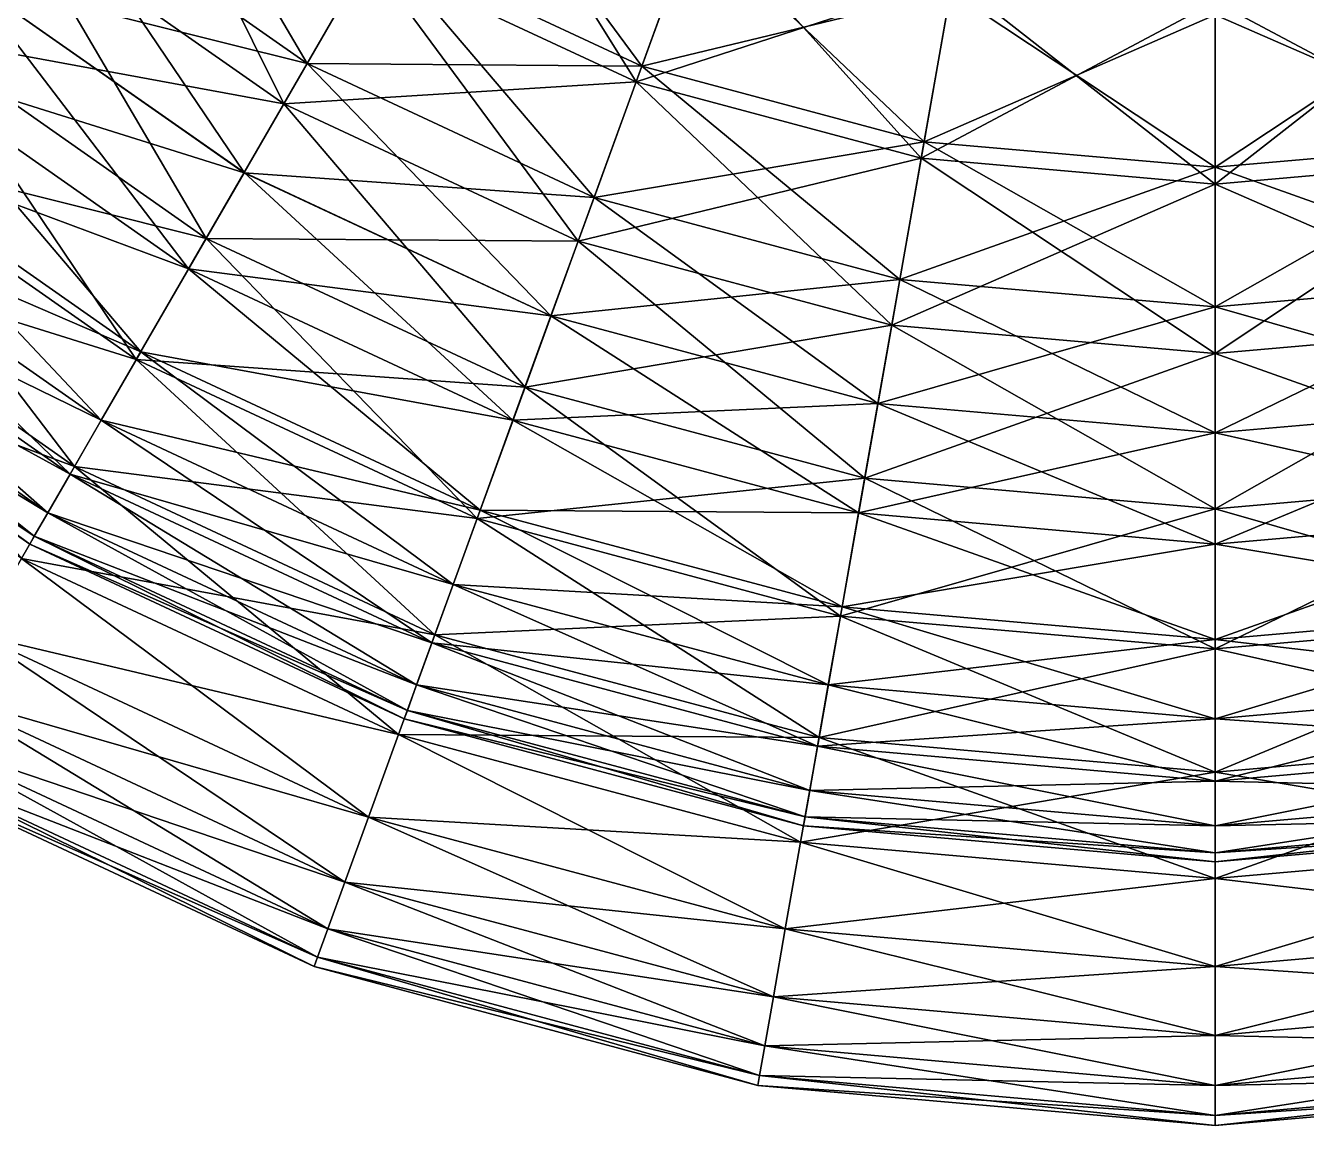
# Model space of a CAD drawing. Header units: metres. Extents: x -7 to 7, y -6 to 6.4.
# Drawn here: x -0.4516 to 0.0346, y -4.5 to -4.0827 of the extents above; entities that cross this region are included whole.
import ezdxf

# ---------------------------------------------------------------- set-up
doc = ezdxf.new("R2010")
doc.units = ezdxf.units.M

msp = doc.modelspace()

# ---------------------------------------------------------------- linework, layer by layer
at = {"layer": 'Sphere 4'}
for points in [[(-0.35355, -4.11237, -0.70711), (-0.41318, -3.9924, -0.76604), (-0.45452, -4.04167, -0.70711)], [(-0.35355, -4.11237, -0.70711), (-0.32139, -4.05667, -0.76604), (-0.41318, -3.9924, -0.76604)], [(-0.21985, -4.10402, -0.76604), (-0.28679, -3.99673, -0.81915), (-0.32139, -4.05667, -0.76604)], [(-0.21985, -4.10402, -0.76604), (-0.19617, -4.03898, -0.81915), (-0.28679, -3.99673, -0.81915)], [(-0.19617, -4.03898, 0.81915), (-0.21985, -4.10402, 0.76604), (-0.32139, -4.05667, 0.76604)], [(-0.0996, -4.06486, 0.81915), (-0.21985, -4.10402, 0.76604), (-0.19617, -4.03898, 0.81915)], [(-0.11162, -4.13302, -0.76604), (-0.19617, -4.03898, -0.81915), (-0.21985, -4.10402, -0.76604)], [(-0.11162, -4.13302, -0.76604), (-0.0996, -4.06486, -0.81915), (-0.19617, -4.03898, -0.81915)], [(-0.35355, -4.11237, 0.70711), (-0.4924, -4.08682, 0.64279), (-0.45452, -4.04167, 0.70711)], [(-0.38302, -4.16341, -0.64279), (-0.45452, -4.04167, -0.70711), (-0.4924, -4.08682, -0.64279)], [(-0.32139, -4.05667, 0.76604), (-0.35355, -4.11237, 0.70711), (-0.45452, -4.04167, 0.70711)], [(-0.38302, -4.16341, -0.64279), (-0.35355, -4.11237, -0.70711), (-0.45452, -4.04167, -0.70711)], [(-0.21985, -4.10402, 0.76604), (-0.35355, -4.11237, 0.70711), (-0.32139, -4.05667, 0.76604)], [(-0.24184, -4.16446, -0.70711), (-0.32139, -4.05667, -0.76604), (-0.35355, -4.11237, -0.70711)], [(-0.24184, -4.16446, -0.70711), (-0.21985, -4.10402, -0.76604), (-0.32139, -4.05667, -0.76604)], [(-0.0996, -4.06486, 0.81915), (-0.11162, -4.13302, 0.76604), (-0.21985, -4.10402, 0.76604)], [(0, -4.07358, 0.81915), (-0.11162, -4.13302, 0.76604), (-0.0996, -4.06486, 0.81915)], [(0, -4.14279, -0.76604), (-0.0996, -4.06486, -0.81915), (-0.11162, -4.13302, -0.76604)], [(0, -4.14279, -0.76604), (0, -4.07358, -0.81915), (-0.0996, -4.06486, -0.81915)], [(0.0996, -4.06486, 0.81915), (0, -4.14279, 0.76604), (0, -4.07358, 0.81915)], [(0.0996, -4.06486, 0.81915), (0.11162, -4.13302, 0.76604), (0, -4.14279, 0.76604)], [(0.11162, -4.13302, -0.76604), (0.0996, -4.06486, -0.81915), (0, -4.07358, -0.81915)], [(0, -4.07358, 0.81915), (0, -4.14279, 0.76604), (-0.11162, -4.13302, 0.76604)], [(0.11162, -4.13302, -0.76604), (0, -4.07358, -0.81915), (0, -4.14279, -0.76604)], [(-0.38302, -4.16341, 0.64279), (-0.52654, -4.12751, 0.57358), (-0.4924, -4.08682, 0.64279)], [(-0.40958, -4.20941, -0.57358), (-0.4924, -4.08682, -0.64279), (-0.52654, -4.12751, -0.57358)], [(-0.35355, -4.11237, 0.70711), (-0.38302, -4.16341, 0.64279), (-0.4924, -4.08682, 0.64279)], [(-0.40958, -4.20941, -0.57358), (-0.38302, -4.16341, -0.64279), (-0.4924, -4.08682, -0.64279)], [(-0.21985, -4.10402, 0.76604), (-0.24184, -4.16446, 0.70711), (-0.35355, -4.11237, 0.70711)], [(-0.11162, -4.13302, 0.76604), (-0.24184, -4.16446, 0.70711), (-0.21985, -4.10402, 0.76604)], [(-0.12279, -4.19636, -0.70711), (-0.21985, -4.10402, -0.76604), (-0.24184, -4.16446, -0.70711)], [(-0.12279, -4.19636, -0.70711), (-0.11162, -4.13302, -0.76604), (-0.21985, -4.10402, -0.76604)], [(-0.24184, -4.16446, 0.70711), (-0.38302, -4.16341, 0.64279), (-0.35355, -4.11237, 0.70711)], [(-0.262, -4.21985, -0.64279), (-0.35355, -4.11237, -0.70711), (-0.38302, -4.16341, -0.64279)], [(-0.262, -4.21985, -0.64279), (-0.24184, -4.16446, -0.70711), (-0.35355, -4.11237, -0.70711)], [(-0.40958, -4.20941, 0.57358), (-0.55667, -4.16341, 0.5), (-0.52654, -4.12751, 0.57358)], [(-0.43301, -4.25, -0.5), (-0.52654, -4.12751, -0.57358), (-0.55667, -4.16341, -0.5)], [(-0.38302, -4.16341, 0.64279), (-0.40958, -4.20941, 0.57358), (-0.52654, -4.12751, 0.57358)], [(-0.43301, -4.25, -0.5), (-0.40958, -4.20941, -0.57358), (-0.52654, -4.12751, -0.57358)], [(-0.11162, -4.13302, 0.76604), (-0.12279, -4.19636, 0.70711), (-0.24184, -4.16446, 0.70711)], [(0, -4.14279, 0.76604), (-0.12279, -4.19636, 0.70711), (-0.11162, -4.13302, 0.76604)], [(0, -4.20711, -0.70711), (-0.11162, -4.13302, -0.76604), (-0.12279, -4.19636, -0.70711)], [(0, -4.20711, -0.70711), (0, -4.14279, -0.76604), (-0.11162, -4.13302, -0.76604)], [(0.11162, -4.13302, 0.76604), (0, -4.20711, 0.70711), (0, -4.14279, 0.76604)], [(0.11162, -4.13302, 0.76604), (0.12279, -4.19636, 0.70711), (0, -4.20711, 0.70711)], [(0.12279, -4.19636, -0.70711), (0.11162, -4.13302, -0.76604), (0, -4.14279, -0.76604)], [(0, -4.14279, 0.76604), (0, -4.20711, 0.70711), (-0.12279, -4.19636, 0.70711)], [(0.12279, -4.19636, -0.70711), (0, -4.14279, -0.76604), (0, -4.20711, -0.70711)], [(-0.43301, -4.25, 0.5), (-0.58256, -4.19427, 0.42262), (-0.55667, -4.16341, 0.5)], [(-0.40958, -4.20941, 0.57358), (-0.43301, -4.25, 0.5), (-0.55667, -4.16341, 0.5)], [(-0.45315, -4.28488, -0.42262), (-0.43301, -4.25, -0.5), (-0.55667, -4.16341, -0.5)], [(-0.262, -4.21985, 0.64279), (-0.40958, -4.20941, 0.57358), (-0.38302, -4.16341, 0.64279)], [(-0.28017, -4.26975, -0.57358), (-0.38302, -4.16341, -0.64279), (-0.40958, -4.20941, -0.57358)], [(-0.24184, -4.16446, 0.70711), (-0.262, -4.21985, 0.64279), (-0.38302, -4.16341, 0.64279)], [(-0.28017, -4.26975, -0.57358), (-0.262, -4.21985, -0.64279), (-0.38302, -4.16341, -0.64279)], [(-0.12279, -4.19636, 0.70711), (-0.262, -4.21985, 0.64279), (-0.24184, -4.16446, 0.70711)], [(-0.13302, -4.25441, -0.64279), (-0.24184, -4.16446, -0.70711), (-0.262, -4.21985, -0.64279)], [(-0.13302, -4.25441, -0.64279), (-0.12279, -4.19636, -0.70711), (-0.24184, -4.16446, -0.70711)], [(-0.43301, -4.25, 0.5), (-0.45315, -4.28488, 0.42262), (-0.58256, -4.19427, 0.42262)], [(-0.12279, -4.19636, 0.70711), (-0.13302, -4.25441, 0.64279), (-0.262, -4.21985, 0.64279)], [(0, -4.20711, 0.70711), (-0.13302, -4.25441, 0.64279), (-0.12279, -4.19636, 0.70711)], [(0, -4.26604, -0.64279), (-0.12279, -4.19636, -0.70711), (-0.13302, -4.25441, -0.64279)], [(0, -4.26604, -0.64279), (0, -4.20711, -0.70711), (-0.12279, -4.19636, -0.70711)], [(0.12279, -4.19636, 0.70711), (0, -4.26604, 0.64279), (0, -4.20711, 0.70711)], [(0.12279, -4.19636, 0.70711), (0.13302, -4.25441, 0.64279), (0, -4.26604, 0.64279)], [(0.13302, -4.25441, -0.64279), (0.12279, -4.19636, -0.70711), (0, -4.20711, -0.70711)], [(-0.28017, -4.26975, 0.57358), (-0.43301, -4.25, 0.5), (-0.40958, -4.20941, 0.57358)], [(-0.2962, -4.3138, -0.5), (-0.40958, -4.20941, -0.57358), (-0.43301, -4.25, -0.5)], [(-0.262, -4.21985, 0.64279), (-0.28017, -4.26975, 0.57358), (-0.40958, -4.20941, 0.57358)], [(-0.2962, -4.3138, -0.5), (-0.28017, -4.26975, -0.57358), (-0.40958, -4.20941, -0.57358)], [(0, -4.20711, 0.70711), (0, -4.26604, 0.64279), (-0.13302, -4.25441, 0.64279)], [(0.13302, -4.25441, -0.64279), (0, -4.20711, -0.70711), (0, -4.26604, -0.64279)], [(-0.13302, -4.25441, 0.64279), (-0.28017, -4.26975, 0.57358), (-0.262, -4.21985, 0.64279)], [(-0.14224, -4.30671, -0.57358), (-0.262, -4.21985, -0.64279), (-0.28017, -4.26975, -0.57358)], [(-0.14224, -4.30671, -0.57358), (-0.13302, -4.25441, -0.64279), (-0.262, -4.21985, -0.64279)], [(-0.2962, -4.3138, 0.5), (-0.45315, -4.28488, 0.42262), (-0.43301, -4.25, 0.5)], [(-0.30998, -4.35165, -0.42262), (-0.43301, -4.25, -0.5), (-0.45315, -4.28488, -0.42262)], [(-0.28017, -4.26975, 0.57358), (-0.2962, -4.3138, 0.5), (-0.43301, -4.25, 0.5)], [(-0.30998, -4.35165, -0.42262), (-0.2962, -4.3138, -0.5), (-0.43301, -4.25, -0.5)], [(-0.13302, -4.25441, 0.64279), (-0.14224, -4.30671, 0.57358), (-0.28017, -4.26975, 0.57358)], [(0, -4.26604, 0.64279), (-0.14224, -4.30671, 0.57358), (-0.13302, -4.25441, 0.64279)], [(0, -4.31915, -0.57358), (-0.13302, -4.25441, -0.64279), (-0.14224, -4.30671, -0.57358)], [(0, -4.31915, -0.57358), (0, -4.26604, -0.64279), (-0.13302, -4.25441, -0.64279)], [(0.13302, -4.25441, 0.64279), (0, -4.31915, 0.57358), (0, -4.26604, 0.64279)], [(0.13302, -4.25441, 0.64279), (0.14224, -4.30671, 0.57358), (0, -4.31915, 0.57358)], [(0.14224, -4.30671, -0.57358), (0.13302, -4.25441, -0.64279), (0, -4.26604, -0.64279)], [(0, -4.26604, 0.64279), (0, -4.31915, 0.57358), (-0.14224, -4.30671, 0.57358)], [(0.14224, -4.30671, -0.57358), (0, -4.26604, -0.64279), (0, -4.31915, -0.57358)], [(-0.14224, -4.30671, 0.57358), (-0.2962, -4.3138, 0.5), (-0.28017, -4.26975, 0.57358)], [(-0.15038, -4.35287, -0.5), (-0.28017, -4.26975, -0.57358), (-0.2962, -4.3138, -0.5)], [(-0.15038, -4.35287, -0.5), (-0.14224, -4.30671, -0.57358), (-0.28017, -4.26975, -0.57358)], [(-0.30998, -4.35165, 0.42262), (-0.46985, -4.3138, 0.34202), (-0.45315, -4.28488, 0.42262)], [(-0.32139, -4.38302, -0.34202), (-0.45315, -4.28488, -0.42262), (-0.46985, -4.3138, -0.34202)], [(-0.2962, -4.3138, 0.5), (-0.30998, -4.35165, 0.42262), (-0.45315, -4.28488, 0.42262)], [(-0.32139, -4.38302, -0.34202), (-0.30998, -4.35165, -0.42262), (-0.45315, -4.28488, -0.42262)], [(-0.14224, -4.30671, 0.57358), (-0.15038, -4.35287, 0.5), (-0.2962, -4.3138, 0.5)], [(0, -4.31915, 0.57358), (-0.15038, -4.35287, 0.5), (-0.14224, -4.30671, 0.57358)], [(0, -4.36602, -0.5), (-0.14224, -4.30671, -0.57358), (-0.15038, -4.35287, -0.5)], [(0, -4.36602, -0.5), (0, -4.31915, -0.57358), (-0.14224, -4.30671, -0.57358)], [(0.14224, -4.30671, 0.57358), (0, -4.36602, 0.5), (0, -4.31915, 0.57358)], [(0.14224, -4.30671, 0.57358), (0.15038, -4.35287, 0.5), (0, -4.36602, 0.5)], [(0.15038, -4.35287, -0.5), (0.14224, -4.30671, -0.57358), (0, -4.31915, -0.57358)], [(-0.32139, -4.38302, 0.34202), (-0.48296, -4.33652, 0.25882), (-0.46985, -4.3138, 0.34202)], [(-0.33037, -4.40767, -0.25882), (-0.46985, -4.3138, -0.34202), (-0.48296, -4.33652, -0.25882)], [(-0.30998, -4.35165, 0.42262), (-0.32139, -4.38302, 0.34202), (-0.46985, -4.3138, 0.34202)], [(-0.33037, -4.40767, -0.25882), (-0.32139, -4.38302, -0.34202), (-0.46985, -4.3138, -0.34202)], [(-0.15038, -4.35287, 0.5), (-0.30998, -4.35165, 0.42262), (-0.2962, -4.3138, 0.5)], [(-0.15738, -4.39254, -0.42262), (-0.2962, -4.3138, -0.5), (-0.30998, -4.35165, -0.42262)], [(-0.15738, -4.39254, -0.42262), (-0.15038, -4.35287, -0.5), (-0.2962, -4.3138, -0.5)], [(0, -4.31915, 0.57358), (0, -4.36602, 0.5), (-0.15038, -4.35287, 0.5)], [(0.15038, -4.35287, -0.5), (0, -4.31915, -0.57358), (0, -4.36602, -0.5)], [(-0.33037, -4.40767, 0.25882), (-0.4924, -4.35287, 0.17365), (-0.48296, -4.33652, 0.25882)], [(-0.33682, -4.42542, -0.17365), (-0.48296, -4.33652, -0.25882), (-0.4924, -4.35287, -0.17365)], [(-0.32139, -4.38302, 0.34202), (-0.33037, -4.40767, 0.25882), (-0.48296, -4.33652, 0.25882)], [(-0.33682, -4.42542, -0.17365), (-0.33037, -4.40767, -0.25882), (-0.48296, -4.33652, -0.25882)], [(-0.33682, -4.42542, 0.17365), (-0.4981, -4.36273, 0.08716), (-0.4924, -4.35287, 0.17365)], [(-0.34072, -4.43612, -0.08716), (-0.4924, -4.35287, -0.17365), (-0.4981, -4.36273, -0.08716)], [(-0.33037, -4.40767, 0.25882), (-0.33682, -4.42542, 0.17365), (-0.4924, -4.35287, 0.17365)], [(-0.34072, -4.43612, -0.08716), (-0.33682, -4.42542, -0.17365), (-0.4924, -4.35287, -0.17365)], [(-0.15738, -4.39254, 0.42262), (-0.32139, -4.38302, 0.34202), (-0.30998, -4.35165, 0.42262)], [(-0.16318, -4.42542, -0.34202), (-0.30998, -4.35165, -0.42262), (-0.32139, -4.38302, -0.34202)], [(-0.15038, -4.35287, 0.5), (-0.15738, -4.39254, 0.42262), (-0.30998, -4.35165, 0.42262)], [(-0.16318, -4.42542, -0.34202), (-0.15738, -4.39254, -0.42262), (-0.30998, -4.35165, -0.42262)], [(0, -4.36602, 0.5), (-0.15738, -4.39254, 0.42262), (-0.15038, -4.35287, 0.5)], [(0, -4.40631, -0.42262), (-0.15038, -4.35287, -0.5), (-0.15738, -4.39254, -0.42262)], [(0, -4.40631, -0.42262), (0, -4.36602, -0.5), (-0.15038, -4.35287, -0.5)], [(0.15038, -4.35287, 0.5), (0, -4.40631, 0.42262), (0, -4.36602, 0.5)], [(0.15038, -4.35287, 0.5), (0.15738, -4.39254, 0.42262), (0, -4.40631, 0.42262)], [(0.15738, -4.39254, -0.42262), (0.15038, -4.35287, -0.5), (0, -4.36602, -0.5)], [(-0.34072, -4.43612, 0.08716), (-0.5, -4.36602, 0), (-0.4981, -4.36273, 0.08716)], [(-0.34202, -4.43969, 0), (-0.4981, -4.36273, -0.08716), (-0.5, -4.36602, 0)], [(-0.34072, -4.43612, 0.08716), (-0.34202, -4.43969, 0), (-0.5, -4.36602, 0)], [(-0.33682, -4.42542, 0.17365), (-0.34072, -4.43612, 0.08716), (-0.4981, -4.36273, 0.08716)], [(-0.34202, -4.43969, 0), (-0.34072, -4.43612, -0.08716), (-0.4981, -4.36273, -0.08716)], [(0, -4.36602, 0.5), (0, -4.40631, 0.42262), (-0.15738, -4.39254, 0.42262)], [(0.15738, -4.39254, -0.42262), (0, -4.36602, -0.5), (0, -4.40631, -0.42262)], [(-0.16318, -4.42542, 0.34202), (-0.33037, -4.40767, 0.25882), (-0.32139, -4.38302, 0.34202)], [(-0.16773, -4.45125, -0.25882), (-0.32139, -4.38302, -0.34202), (-0.33037, -4.40767, -0.25882)], [(-0.15738, -4.39254, 0.42262), (-0.16318, -4.42542, 0.34202), (-0.32139, -4.38302, 0.34202)], [(-0.16773, -4.45125, -0.25882), (-0.16318, -4.42542, -0.34202), (-0.32139, -4.38302, -0.34202)], [(0, -4.40631, 0.42262), (-0.16318, -4.42542, 0.34202), (-0.15738, -4.39254, 0.42262)], [(0, -4.43969, -0.34202), (-0.15738, -4.39254, -0.42262), (-0.16318, -4.42542, -0.34202)], [(0, -4.43969, -0.34202), (0, -4.40631, -0.42262), (-0.15738, -4.39254, -0.42262)], [(0.15738, -4.39254, 0.42262), (0, -4.43969, 0.34202), (0, -4.40631, 0.42262)], [(0.15738, -4.39254, 0.42262), (0.16318, -4.42542, 0.34202), (0, -4.43969, 0.34202)], [(0.16318, -4.42542, -0.34202), (0.15738, -4.39254, -0.42262), (0, -4.40631, -0.42262)], [(-0.16773, -4.45125, 0.25882), (-0.33682, -4.42542, 0.17365), (-0.33037, -4.40767, 0.25882)], [(-0.17101, -4.46985, -0.17365), (-0.33037, -4.40767, -0.25882), (-0.33682, -4.42542, -0.17365)], [(-0.16318, -4.42542, 0.34202), (-0.16773, -4.45125, 0.25882), (-0.33037, -4.40767, 0.25882)], [(-0.17101, -4.46985, -0.17365), (-0.16773, -4.45125, -0.25882), (-0.33037, -4.40767, -0.25882)], [(0, -4.40631, 0.42262), (0, -4.43969, 0.34202), (-0.16318, -4.42542, 0.34202)], [(0.16318, -4.42542, -0.34202), (0, -4.40631, -0.42262), (0, -4.43969, -0.34202)], [(-0.17101, -4.46985, 0.17365), (-0.34072, -4.43612, 0.08716), (-0.33682, -4.42542, 0.17365)], [(-0.17299, -4.48106, -0.08716), (-0.33682, -4.42542, -0.17365), (-0.34072, -4.43612, -0.08716)], [(-0.16773, -4.45125, 0.25882), (-0.17101, -4.46985, 0.17365), (-0.33682, -4.42542, 0.17365)], [(-0.17299, -4.48106, -0.08716), (-0.17101, -4.46985, -0.17365), (-0.33682, -4.42542, -0.17365)], [(0, -4.43969, 0.34202), (-0.16773, -4.45125, 0.25882), (-0.16318, -4.42542, 0.34202)], [(0, -4.46592, -0.25882), (-0.16318, -4.42542, -0.34202), (-0.16773, -4.45125, -0.25882)], [(0, -4.46592, -0.25882), (0, -4.43969, -0.34202), (-0.16318, -4.42542, -0.34202)], [(0.16318, -4.42542, 0.34202), (0, -4.46592, 0.25882), (0, -4.43969, 0.34202)], [(0.16318, -4.42542, 0.34202), (0.16773, -4.45125, 0.25882), (0, -4.46592, 0.25882)], [(0.16773, -4.45125, -0.25882), (0.16318, -4.42542, -0.34202), (0, -4.43969, -0.34202)], [(-0.17299, -4.48106, 0.08716), (-0.34202, -4.43969, 0), (-0.34072, -4.43612, 0.08716)], [(-0.17365, -4.48481, 0), (-0.34072, -4.43612, -0.08716), (-0.34202, -4.43969, 0)], [(-0.17101, -4.46985, 0.17365), (-0.17299, -4.48106, 0.08716), (-0.34072, -4.43612, 0.08716)], [(-0.17365, -4.48481, 0), (-0.17299, -4.48106, -0.08716), (-0.34072, -4.43612, -0.08716)], [(-0.17299, -4.48106, 0.08716), (-0.17365, -4.48481, 0), (-0.34202, -4.43969, 0)], [(0, -4.43969, 0.34202), (0, -4.46592, 0.25882), (-0.16773, -4.45125, 0.25882)], [(0.16773, -4.45125, -0.25882), (0, -4.43969, -0.34202), (0, -4.46592, -0.25882)], [(0, -4.46592, 0.25882), (-0.17101, -4.46985, 0.17365), (-0.16773, -4.45125, 0.25882)], [(0, -4.48481, -0.17365), (-0.16773, -4.45125, -0.25882), (-0.17101, -4.46985, -0.17365)], [(0, -4.48481, -0.17365), (0, -4.46592, -0.25882), (-0.16773, -4.45125, -0.25882)], [(0.16773, -4.45125, 0.25882), (0, -4.48481, 0.17365), (0, -4.46592, 0.25882)], [(0.16773, -4.45125, 0.25882), (0.17101, -4.46985, 0.17365), (0, -4.48481, 0.17365)], [(0.17101, -4.46985, -0.17365), (0.16773, -4.45125, -0.25882), (0, -4.46592, -0.25882)], [(0, -4.46592, 0.25882), (0, -4.48481, 0.17365), (-0.17101, -4.46985, 0.17365)], [(0.17101, -4.46985, -0.17365), (0, -4.46592, -0.25882), (0, -4.48481, -0.17365)], [(0, -4.48481, 0.17365), (-0.17299, -4.48106, 0.08716), (-0.17101, -4.46985, 0.17365)], [(0, -4.49619, -0.08716), (-0.17101, -4.46985, -0.17365), (-0.17299, -4.48106, -0.08716)], [(0, -4.49619, -0.08716), (0, -4.48481, -0.17365), (-0.17101, -4.46985, -0.17365)], [(0.17101, -4.46985, 0.17365), (0, -4.49619, 0.08716), (0, -4.48481, 0.17365)], [(0.17101, -4.46985, 0.17365), (0.17299, -4.48106, 0.08716), (0, -4.49619, 0.08716)], [(0.17299, -4.48106, -0.08716), (0.17101, -4.46985, -0.17365), (0, -4.48481, -0.17365)], [(0, -4.49619, 0.08716), (-0.17365, -4.48481, 0), (-0.17299, -4.48106, 0.08716)], [(0, -4.5, 0), (-0.17299, -4.48106, -0.08716), (-0.17365, -4.48481, 0)], [(0, -4.48481, 0.17365), (0, -4.49619, 0.08716), (-0.17299, -4.48106, 0.08716)], [(0, -4.5, 0), (0, -4.49619, -0.08716), (-0.17299, -4.48106, -0.08716)], [(0.17299, -4.48106, 0.08716), (0, -4.5, 0), (0, -4.49619, 0.08716)], [(0.17299, -4.48106, 0.08716), (0.17365, -4.48481, 0), (0, -4.5, 0)], [(0.17365, -4.48481, 0), (0.17299, -4.48106, -0.08716), (0, -4.49619, -0.08716)], [(0.17299, -4.48106, -0.08716), (0, -4.48481, -0.17365), (0, -4.49619, -0.08716)], [(0, -4.49619, 0.08716), (0, -4.5, 0), (-0.17365, -4.48481, 0)], [(0.17365, -4.48481, 0), (0, -4.49619, -0.08716), (0, -4.5, 0)]]:
    msp.add_3dface(points, dxfattribs=at)
at = {"layer": 'Sphere 5'}
for points in [[(-0.34472, -4.09707, 0.52515), (-0.40907, -3.98751, 0.51936), (-0.44316, -4.02814, 0.52515)], [(-0.34472, -4.09707, 0.52515), (-0.3182, -4.05113, 0.51936), (-0.40907, -3.98751, 0.51936)], [(-0.21766, -4.09802, 0.51936), (-0.28925, -4.001, 0.51406), (-0.3182, -4.05113, 0.51936)], [(-0.21766, -4.09802, 0.51936), (-0.19786, -4.04362, 0.51406), (-0.28925, -4.001, 0.51406)], [(-0.34472, -4.09707, 0.64085), (-0.47389, -4.06476, 0.63462), (-0.44316, -4.02814, 0.64085)], [(-0.36862, -4.13846, 0.53138), (-0.44316, -4.02814, 0.52515), (-0.47389, -4.06476, 0.53138)], [(-0.3182, -4.05113, 0.64664), (-0.34472, -4.09707, 0.64085), (-0.44316, -4.02814, 0.64085)], [(-0.36862, -4.13846, 0.53138), (-0.34472, -4.09707, 0.52515), (-0.44316, -4.02814, 0.52515)], [(-0.19786, -4.04362, 0.65194), (-0.21766, -4.09802, 0.64664), (-0.3182, -4.05113, 0.64664)], [(-0.10046, -4.06972, 0.65194), (-0.21766, -4.09802, 0.64664), (-0.19786, -4.04362, 0.65194)], [(-0.11051, -4.12673, 0.51936), (-0.19786, -4.04362, 0.51406), (-0.21766, -4.09802, 0.51936)], [(-0.11051, -4.12673, 0.51936), (-0.10046, -4.06972, 0.51406), (-0.19786, -4.04362, 0.51406)], [(-0.21766, -4.09802, 0.64664), (-0.34472, -4.09707, 0.64085), (-0.3182, -4.05113, 0.64664)], [(-0.2358, -4.14786, 0.52515), (-0.3182, -4.05113, 0.51936), (-0.34472, -4.09707, 0.52515)], [(-0.2358, -4.14786, 0.52515), (-0.21766, -4.09802, 0.51936), (-0.3182, -4.05113, 0.51936)], [(-0.36862, -4.13847, 0.63462), (-0.501, -4.09707, 0.628), (-0.47389, -4.06476, 0.63462)], [(-0.38971, -4.175, 0.538), (-0.47389, -4.06476, 0.53138), (-0.501, -4.09707, 0.538)], [(-0.34472, -4.09707, 0.64085), (-0.36862, -4.13847, 0.63462), (-0.47389, -4.06476, 0.63462)], [(-0.38971, -4.175, 0.538), (-0.36862, -4.13846, 0.53138), (-0.47389, -4.06476, 0.53138)], [(-0.10046, -4.06972, 0.65194), (-0.11051, -4.12673, 0.64664), (-0.21766, -4.09802, 0.64664)], [(0, -4.07851, 0.65194), (-0.11051, -4.12673, 0.64664), (-0.10046, -4.06972, 0.65194)], [(0, -4.13639, 0.51936), (-0.10046, -4.06972, 0.51406), (-0.11051, -4.12673, 0.51936)], [(0, -4.13639, 0.51936), (0, -4.07851, 0.51406), (-0.10046, -4.06972, 0.51406)], [(0.10046, -4.06972, 0.65194), (0, -4.1364, 0.64664), (0, -4.07851, 0.65194)], [(0.10046, -4.06972, 0.65194), (0.11051, -4.12673, 0.64664), (0, -4.1364, 0.64664)], [(0.11051, -4.12673, 0.51936), (0.10046, -4.06972, 0.51406), (0, -4.07851, 0.51406)], [(0, -4.07851, 0.65194), (0, -4.1364, 0.64664), (-0.11051, -4.12673, 0.64664)], [(0.11051, -4.12673, 0.51936), (0, -4.07851, 0.51406), (0, -4.13639, 0.51936)], [(-0.38971, -4.175, 0.628), (-0.52431, -4.12484, 0.62104), (-0.501, -4.09707, 0.628)], [(-0.40784, -4.2064, 0.54496), (-0.501, -4.09707, 0.538), (-0.52431, -4.12484, 0.54496)], [(-0.36862, -4.13847, 0.63462), (-0.38971, -4.175, 0.628), (-0.501, -4.09707, 0.628)], [(-0.40784, -4.2064, 0.54496), (-0.38971, -4.175, 0.538), (-0.501, -4.09707, 0.538)], [(-0.2358, -4.14786, 0.64085), (-0.36862, -4.13847, 0.63462), (-0.34472, -4.09707, 0.64085)], [(-0.25215, -4.19278, 0.53138), (-0.34472, -4.09707, 0.52515), (-0.36862, -4.13846, 0.53138)], [(-0.21766, -4.09802, 0.64664), (-0.2358, -4.14786, 0.64085), (-0.34472, -4.09707, 0.64085)], [(-0.25215, -4.19278, 0.53138), (-0.2358, -4.14786, 0.52515), (-0.34472, -4.09707, 0.52515)], [(-0.11051, -4.12673, 0.64664), (-0.2358, -4.14786, 0.64085), (-0.21766, -4.09802, 0.64664)], [(-0.11972, -4.17896, 0.52515), (-0.21766, -4.09802, 0.51936), (-0.2358, -4.14786, 0.52515)], [(-0.11972, -4.17896, 0.52515), (-0.11051, -4.12673, 0.51936), (-0.21766, -4.09802, 0.51936)], [(-0.40784, -4.2064, 0.62104), (-0.54362, -4.14786, 0.61378), (-0.52431, -4.12484, 0.62104)], [(-0.42286, -4.23242, 0.55222), (-0.52431, -4.12484, 0.54496), (-0.54362, -4.14786, 0.55222)], [(-0.38971, -4.175, 0.628), (-0.40784, -4.2064, 0.62104), (-0.52431, -4.12484, 0.62104)], [(-0.42286, -4.23242, 0.55222), (-0.40784, -4.2064, 0.54496), (-0.52431, -4.12484, 0.54496)], [(-0.11051, -4.12673, 0.64664), (-0.11972, -4.17897, 0.64085), (-0.2358, -4.14786, 0.64085)], [(0, -4.1364, 0.64664), (-0.11972, -4.17897, 0.64085), (-0.11051, -4.12673, 0.64664)], [(0, -4.18944, 0.52515), (-0.11051, -4.12673, 0.51936), (-0.11972, -4.17896, 0.52515)], [(0, -4.18944, 0.52515), (0, -4.13639, 0.51936), (-0.11051, -4.12673, 0.51936)], [(0.11051, -4.12673, 0.64664), (0, -4.18944, 0.64085), (0, -4.1364, 0.64664)], [(0.11051, -4.12673, 0.64664), (0.11972, -4.17897, 0.64085), (0, -4.18944, 0.64085)], [(0.11972, -4.17896, 0.52515), (0.11051, -4.12673, 0.51936), (0, -4.13639, 0.51936)], [(0, -4.1364, 0.64664), (0, -4.18944, 0.64085), (-0.11972, -4.17897, 0.64085)], [(0.11972, -4.17896, 0.52515), (0, -4.13639, 0.51936), (0, -4.18944, 0.52515)], [(-0.26658, -4.23242, 0.538), (-0.36862, -4.13846, 0.53138), (-0.38971, -4.175, 0.538)], [(-0.25215, -4.19278, 0.63462), (-0.38971, -4.175, 0.628), (-0.36862, -4.13847, 0.63462)], [(-0.26658, -4.23242, 0.538), (-0.25215, -4.19278, 0.53138), (-0.36862, -4.13846, 0.53138)], [(-0.2358, -4.14786, 0.64085), (-0.25215, -4.19278, 0.63462), (-0.36862, -4.13847, 0.63462)], [(-0.42286, -4.23242, 0.61378), (-0.5588, -4.16595, 0.60629), (-0.54362, -4.14786, 0.61378)], [(-0.43467, -4.25286, 0.55971), (-0.54362, -4.14786, 0.55222), (-0.5588, -4.16595, 0.55971)], [(-0.40784, -4.2064, 0.62104), (-0.42286, -4.23242, 0.61378), (-0.54362, -4.14786, 0.61378)], [(-0.43467, -4.25286, 0.55971), (-0.42286, -4.23242, 0.55222), (-0.54362, -4.14786, 0.55222)], [(-0.11972, -4.17897, 0.64085), (-0.25215, -4.19278, 0.63462), (-0.2358, -4.14786, 0.64085)], [(-0.12802, -4.22604, 0.53138), (-0.2358, -4.14786, 0.52515), (-0.25215, -4.19278, 0.53138)], [(-0.12802, -4.22604, 0.53138), (-0.11972, -4.17896, 0.52515), (-0.2358, -4.14786, 0.52515)], [(-0.43467, -4.25286, 0.60629), (-0.56972, -4.17897, 0.59863), (-0.5588, -4.16595, 0.60629)], [(-0.44316, -4.26758, 0.56737), (-0.5588, -4.16595, 0.55971), (-0.56972, -4.17897, 0.56737)], [(-0.42286, -4.23242, 0.61378), (-0.43467, -4.25286, 0.60629), (-0.5588, -4.16595, 0.60629)], [(-0.44316, -4.26758, 0.56737), (-0.43467, -4.25286, 0.55971), (-0.5588, -4.16595, 0.55971)], [(-0.26658, -4.23242, 0.628), (-0.40784, -4.2064, 0.62104), (-0.38971, -4.175, 0.628)], [(-0.27898, -4.26648, 0.54496), (-0.38971, -4.175, 0.538), (-0.40784, -4.2064, 0.54496)], [(-0.25215, -4.19278, 0.63462), (-0.26658, -4.23242, 0.628), (-0.38971, -4.175, 0.628)], [(-0.27898, -4.26648, 0.54496), (-0.26658, -4.23242, 0.538), (-0.38971, -4.175, 0.538)], [(-0.44316, -4.26758, 0.59863), (-0.57631, -4.18682, 0.59084), (-0.56972, -4.17897, 0.59863)], [(-0.44829, -4.27646, 0.57516), (-0.56972, -4.17897, 0.56737), (-0.57631, -4.18682, 0.57516)], [(-0.43467, -4.25286, 0.60629), (-0.44316, -4.26758, 0.59863), (-0.56972, -4.17897, 0.59863)], [(-0.44829, -4.27646, 0.57516), (-0.44316, -4.26758, 0.56737), (-0.56972, -4.17897, 0.56737)], [(-0.11972, -4.17897, 0.64085), (-0.12802, -4.22604, 0.63462), (-0.25215, -4.19278, 0.63462)], [(0, -4.23724, 0.53138), (-0.11972, -4.17896, 0.52515), (-0.12802, -4.22604, 0.53138)], [(0, -4.18944, 0.64085), (-0.12802, -4.22604, 0.63462), (-0.11972, -4.17897, 0.64085)], [(0, -4.23724, 0.53138), (0, -4.18944, 0.52515), (-0.11972, -4.17896, 0.52515)], [(0.12802, -4.22604, 0.53138), (0.11972, -4.17896, 0.52515), (0, -4.18944, 0.52515)], [(0.11972, -4.17897, 0.64085), (0, -4.23724, 0.63462), (0, -4.18944, 0.64085)], [(0.11972, -4.17897, 0.64085), (0.12802, -4.22604, 0.63462), (0, -4.23724, 0.63462)], [(-0.44829, -4.27646, 0.59084), (-0.57851, -4.18944, 0.583), (-0.57631, -4.18682, 0.59084)], [(-0.45, -4.27942, 0.583), (-0.57631, -4.18682, 0.57516), (-0.57851, -4.18944, 0.583)], [(-0.44829, -4.27646, 0.59084), (-0.45, -4.27942, 0.583), (-0.57851, -4.18944, 0.583)], [(-0.44316, -4.26758, 0.59863), (-0.44829, -4.27646, 0.59084), (-0.57631, -4.18682, 0.59084)], [(-0.45, -4.27942, 0.583), (-0.44829, -4.27646, 0.57516), (-0.57631, -4.18682, 0.57516)], [(0, -4.18944, 0.64085), (0, -4.23724, 0.63462), (-0.12802, -4.22604, 0.63462)], [(0.12802, -4.22604, 0.53138), (0, -4.18944, 0.52515), (0, -4.23724, 0.53138)], [(-0.12802, -4.22604, 0.63462), (-0.26658, -4.23242, 0.628), (-0.25215, -4.19278, 0.63462)], [(-0.13535, -4.26758, 0.538), (-0.25215, -4.19278, 0.53138), (-0.26658, -4.23242, 0.538)], [(-0.13535, -4.26758, 0.538), (-0.12802, -4.22604, 0.53138), (-0.25215, -4.19278, 0.53138)], [(-0.27898, -4.26648, 0.62104), (-0.42286, -4.23242, 0.61378), (-0.40784, -4.2064, 0.62104)], [(-0.28925, -4.29472, 0.55222), (-0.40784, -4.2064, 0.54496), (-0.42286, -4.23242, 0.55222)], [(-0.26658, -4.23242, 0.628), (-0.27898, -4.26648, 0.62104), (-0.40784, -4.2064, 0.62104)], [(-0.28925, -4.29472, 0.55222), (-0.27898, -4.26648, 0.54496), (-0.40784, -4.2064, 0.54496)], [(-0.12802, -4.22604, 0.63462), (-0.13535, -4.26758, 0.628), (-0.26658, -4.23242, 0.628)], [(0, -4.23724, 0.63462), (-0.13535, -4.26758, 0.628), (-0.12802, -4.22604, 0.63462)], [(0, -4.27942, 0.538), (-0.12802, -4.22604, 0.53138), (-0.13535, -4.26758, 0.538)], [(0, -4.27942, 0.538), (0, -4.23724, 0.53138), (-0.12802, -4.22604, 0.53138)], [(0.12802, -4.22604, 0.63462), (0, -4.27942, 0.628), (0, -4.23724, 0.63462)], [(0.12802, -4.22604, 0.63462), (0.13535, -4.26758, 0.628), (0, -4.27942, 0.628)], [(0.13535, -4.26758, 0.538), (0.12802, -4.22604, 0.53138), (0, -4.23724, 0.53138)], [(-0.28925, -4.29472, 0.61378), (-0.43467, -4.25286, 0.60629), (-0.42286, -4.23242, 0.61378)], [(-0.29733, -4.31691, 0.55971), (-0.42286, -4.23242, 0.55222), (-0.43467, -4.25286, 0.55971)], [(-0.27898, -4.26648, 0.62104), (-0.28925, -4.29472, 0.61378), (-0.42286, -4.23242, 0.61378)], [(-0.29733, -4.31691, 0.55971), (-0.28925, -4.29472, 0.55222), (-0.42286, -4.23242, 0.55222)], [(-0.13535, -4.26758, 0.628), (-0.27898, -4.26648, 0.62104), (-0.26658, -4.23242, 0.628)], [(-0.14164, -4.30328, 0.54496), (-0.26658, -4.23242, 0.538), (-0.27898, -4.26648, 0.54496)], [(-0.14164, -4.30328, 0.54496), (-0.13535, -4.26758, 0.538), (-0.26658, -4.23242, 0.538)], [(0, -4.23724, 0.63462), (0, -4.27942, 0.628), (-0.13535, -4.26758, 0.628)], [(0.13535, -4.26758, 0.538), (0, -4.23724, 0.53138), (0, -4.27942, 0.538)], [(-0.29733, -4.31691, 0.60629), (-0.44316, -4.26758, 0.59863), (-0.43467, -4.25286, 0.60629)], [(-0.30314, -4.33287, 0.56737), (-0.43467, -4.25286, 0.55971), (-0.44316, -4.26758, 0.56737)], [(-0.28925, -4.29472, 0.61378), (-0.29733, -4.31691, 0.60629), (-0.43467, -4.25286, 0.60629)], [(-0.30314, -4.33287, 0.56737), (-0.29733, -4.31691, 0.55971), (-0.43467, -4.25286, 0.55971)], [(-0.30314, -4.33287, 0.59863), (-0.44829, -4.27646, 0.59084), (-0.44316, -4.26758, 0.59863)], [(-0.30665, -4.3425, 0.57516), (-0.44316, -4.26758, 0.56737), (-0.44829, -4.27646, 0.57516)], [(-0.29733, -4.31691, 0.60629), (-0.30314, -4.33287, 0.59863), (-0.44316, -4.26758, 0.59863)], [(-0.30665, -4.3425, 0.57516), (-0.30314, -4.33287, 0.56737), (-0.44316, -4.26758, 0.56737)], [(-0.14164, -4.30328, 0.62104), (-0.28925, -4.29472, 0.61378), (-0.27898, -4.26648, 0.62104)], [(-0.14686, -4.33287, 0.55222), (-0.27898, -4.26648, 0.54496), (-0.28925, -4.29472, 0.55222)], [(-0.13535, -4.26758, 0.628), (-0.14164, -4.30328, 0.62104), (-0.27898, -4.26648, 0.62104)], [(-0.14686, -4.33287, 0.55222), (-0.14164, -4.30328, 0.54496), (-0.27898, -4.26648, 0.54496)], [(0, -4.27942, 0.628), (-0.14164, -4.30328, 0.62104), (-0.13535, -4.26758, 0.628)], [(0, -4.31568, 0.54496), (-0.13535, -4.26758, 0.538), (-0.14164, -4.30328, 0.54496)], [(0, -4.31568, 0.54496), (0, -4.27942, 0.538), (-0.13535, -4.26758, 0.538)], [(0.13535, -4.26758, 0.628), (0, -4.31568, 0.62104), (0, -4.27942, 0.628)], [(0.13535, -4.26758, 0.628), (0.14164, -4.30328, 0.62104), (0, -4.31568, 0.62104)], [(0.14164, -4.30328, 0.54496), (0.13535, -4.26758, 0.538), (0, -4.27942, 0.538)], [(-0.30665, -4.3425, 0.59084), (-0.45, -4.27942, 0.583), (-0.44829, -4.27646, 0.59084)], [(-0.30782, -4.34572, 0.583), (-0.44829, -4.27646, 0.57516), (-0.45, -4.27942, 0.583)], [(-0.30314, -4.33287, 0.59863), (-0.30665, -4.3425, 0.59084), (-0.44829, -4.27646, 0.59084)], [(-0.30782, -4.34572, 0.583), (-0.30665, -4.3425, 0.57516), (-0.44829, -4.27646, 0.57516)], [(-0.30665, -4.3425, 0.59084), (-0.30782, -4.34572, 0.583), (-0.45, -4.27942, 0.583)], [(0, -4.27942, 0.628), (0, -4.31568, 0.62104), (-0.14164, -4.30328, 0.62104)], [(0.14164, -4.30328, 0.54496), (0, -4.27942, 0.538), (0, -4.31568, 0.54496)], [(-0.14686, -4.33287, 0.61378), (-0.29733, -4.31691, 0.60629), (-0.28925, -4.29472, 0.61378)], [(-0.15096, -4.35613, 0.55971), (-0.28925, -4.29472, 0.55222), (-0.29733, -4.31691, 0.55971)], [(-0.14164, -4.30328, 0.62104), (-0.14686, -4.33287, 0.61378), (-0.28925, -4.29472, 0.61378)], [(-0.15096, -4.35613, 0.55971), (-0.14686, -4.33287, 0.55222), (-0.28925, -4.29472, 0.55222)], [(0, -4.31568, 0.62104), (-0.14686, -4.33287, 0.61378), (-0.14164, -4.30328, 0.62104)], [(0, -4.34572, 0.55222), (-0.14164, -4.30328, 0.54496), (-0.14686, -4.33287, 0.55222)], [(0, -4.34572, 0.55222), (0, -4.31568, 0.54496), (-0.14164, -4.30328, 0.54496)], [(0.14164, -4.30328, 0.62104), (0, -4.34572, 0.61378), (0, -4.31568, 0.62104)], [(0.14164, -4.30328, 0.62104), (0.14686, -4.33287, 0.61378), (0, -4.34572, 0.61378)], [(0.14686, -4.33287, 0.55222), (0.14164, -4.30328, 0.54496), (0, -4.31568, 0.54496)], [(-0.15096, -4.35613, 0.60629), (-0.30314, -4.33287, 0.59863), (-0.29733, -4.31691, 0.60629)], [(-0.15391, -4.37286, 0.56737), (-0.29733, -4.31691, 0.55971), (-0.30314, -4.33287, 0.56737)], [(-0.14686, -4.33287, 0.61378), (-0.15096, -4.35613, 0.60629), (-0.29733, -4.31691, 0.60629)], [(-0.15391, -4.37286, 0.56737), (-0.15096, -4.35613, 0.55971), (-0.29733, -4.31691, 0.55971)], [(0, -4.31568, 0.62104), (0, -4.34572, 0.61378), (-0.14686, -4.33287, 0.61378)], [(0.14686, -4.33287, 0.55222), (0, -4.31568, 0.54496), (0, -4.34572, 0.55222)], [(-0.15391, -4.37286, 0.59863), (-0.30665, -4.3425, 0.59084), (-0.30314, -4.33287, 0.59863)], [(-0.15569, -4.38295, 0.57516), (-0.30314, -4.33287, 0.56737), (-0.30665, -4.3425, 0.57516)], [(-0.15096, -4.35613, 0.60629), (-0.15391, -4.37286, 0.59863), (-0.30314, -4.33287, 0.59863)], [(-0.15569, -4.38295, 0.57516), (-0.15391, -4.37286, 0.56737), (-0.30314, -4.33287, 0.56737)], [(0, -4.34572, 0.61378), (-0.15096, -4.35613, 0.60629), (-0.14686, -4.33287, 0.61378)], [(0, -4.36933, 0.55971), (-0.14686, -4.33287, 0.55222), (-0.15096, -4.35613, 0.55971)], [(0, -4.36933, 0.55971), (0, -4.34572, 0.55222), (-0.14686, -4.33287, 0.55222)], [(0.14686, -4.33287, 0.61378), (0, -4.36933, 0.60629), (0, -4.34572, 0.61378)], [(0.14686, -4.33287, 0.61378), (0.15096, -4.35613, 0.60629), (0, -4.36933, 0.60629)], [(0.15096, -4.35612, 0.55971), (0.14686, -4.33287, 0.55222), (0, -4.34572, 0.55222)], [(-0.15569, -4.38295, 0.59084), (-0.30782, -4.34572, 0.583), (-0.30665, -4.3425, 0.59084)], [(-0.15628, -4.38633, 0.583), (-0.30665, -4.3425, 0.57516), (-0.30782, -4.34572, 0.583)], [(-0.15569, -4.38295, 0.59084), (-0.15628, -4.38633, 0.583), (-0.30782, -4.34572, 0.583)], [(-0.15391, -4.37286, 0.59863), (-0.15569, -4.38295, 0.59084), (-0.30665, -4.3425, 0.59084)], [(-0.15628, -4.38633, 0.583), (-0.15569, -4.38295, 0.57516), (-0.30665, -4.3425, 0.57516)], [(0, -4.34572, 0.61378), (0, -4.36933, 0.60629), (-0.15096, -4.35613, 0.60629)], [(0.15096, -4.35612, 0.55971), (0, -4.34572, 0.55222), (0, -4.36933, 0.55971)], [(0, -4.36933, 0.60629), (-0.15391, -4.37286, 0.59863), (-0.15096, -4.35613, 0.60629)], [(0, -4.38633, 0.56737), (-0.15096, -4.35613, 0.55971), (-0.15391, -4.37286, 0.56737)], [(0, -4.38633, 0.56737), (0, -4.36933, 0.55971), (-0.15096, -4.35613, 0.55971)], [(0.15391, -4.37286, 0.56737), (0.15096, -4.35612, 0.55971), (0, -4.36933, 0.55971)], [(0.15096, -4.35613, 0.60629), (0, -4.38633, 0.59863), (0, -4.36933, 0.60629)], [(0.15096, -4.35613, 0.60629), (0.15391, -4.37286, 0.59863), (0, -4.38633, 0.59863)], [(0, -4.36933, 0.60629), (0, -4.38633, 0.59863), (-0.15391, -4.37286, 0.59863)], [(0.15391, -4.37286, 0.56737), (0, -4.36933, 0.55971), (0, -4.38633, 0.56737)], [(0, -4.38633, 0.59863), (-0.15569, -4.38295, 0.59084), (-0.15391, -4.37286, 0.59863)], [(0, -4.39657, 0.57516), (-0.15391, -4.37286, 0.56737), (-0.15569, -4.38295, 0.57516)], [(0, -4.39657, 0.57516), (0, -4.38633, 0.56737), (-0.15391, -4.37286, 0.56737)], [(0.15391, -4.37286, 0.59863), (0, -4.39657, 0.59084), (0, -4.38633, 0.59863)], [(0.15391, -4.37286, 0.59863), (0.15569, -4.38295, 0.59084), (0, -4.39657, 0.59084)], [(0.15569, -4.38295, 0.57516), (0.15391, -4.37286, 0.56737), (0, -4.38633, 0.56737)], [(0, -4.39657, 0.59084), (-0.15628, -4.38633, 0.583), (-0.15569, -4.38295, 0.59084)], [(0, -4.4, 0.583), (-0.15569, -4.38295, 0.57516), (-0.15628, -4.38633, 0.583)], [(0, -4.38633, 0.59863), (0, -4.39657, 0.59084), (-0.15569, -4.38295, 0.59084)], [(0, -4.4, 0.583), (0, -4.39657, 0.57516), (-0.15569, -4.38295, 0.57516)], [(0.15569, -4.38295, 0.59084), (0, -4.4, 0.583), (0, -4.39657, 0.59084)], [(0.15569, -4.38295, 0.59084), (0.15628, -4.38633, 0.583), (0, -4.4, 0.583)], [(0.15628, -4.38633, 0.583), (0.15569, -4.38295, 0.57516), (0, -4.39657, 0.57516)], [(0.15569, -4.38295, 0.57516), (0, -4.38633, 0.56737), (0, -4.39657, 0.57516)], [(0, -4.39657, 0.59084), (0, -4.4, 0.583), (-0.15628, -4.38633, 0.583)], [(0.15628, -4.38633, 0.583), (0, -4.39657, 0.57516), (0, -4.4, 0.583)]]:
    msp.add_3dface(points, dxfattribs=at)

doc.saveas('drawing.dxf')
